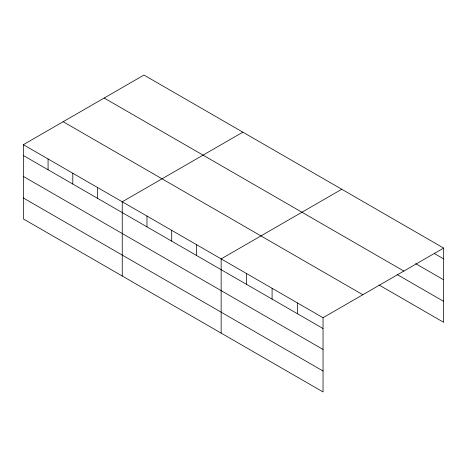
<?xml version="1.0" encoding="UTF-8"?>
<svg xmlns="http://www.w3.org/2000/svg" width="467" height="467" viewBox="0 0 467 467"><rect width="100%" height="100%" fill="white"/><g stroke="black" fill="none" stroke-linecap="round" stroke-linejoin="round"><path stroke-width="0.7" d="M23.35 144.688L323.041 317.712L323.041 391.941L23.35 218.918L23.35 144.688L143.959 75.059L443.65 248.082L443.65 322.312L379.035 285.004M242.858 132.155L122.249 201.785L122.249 276.015M341.756 189.252L221.148 258.887L221.148 333.117M323.041 317.712L443.65 248.082M434.328 253.505L443.65 258.887M415.688 263.674L443.65 279.815M104.159 98.035L403.85 271.058M397.049 274.479L443.65 301.378M63.15 121.712L362.841 294.735M23.35 155.493L323.041 328.517M23.35 176.421L323.041 349.45M23.35 197.985L323.041 371.014M297.567 303.007L297.567 313.812M272.092 288.302L272.092 299.102M246.623 273.592L246.623 284.397M196.42 244.609L196.42 255.414M171.698 230.336L171.698 241.141M146.971 216.063L146.971 226.863M97.521 187.512L97.521 198.317M72.799 173.239L72.799 184.039M48.072 158.961L48.072 169.766"/></g></svg>
